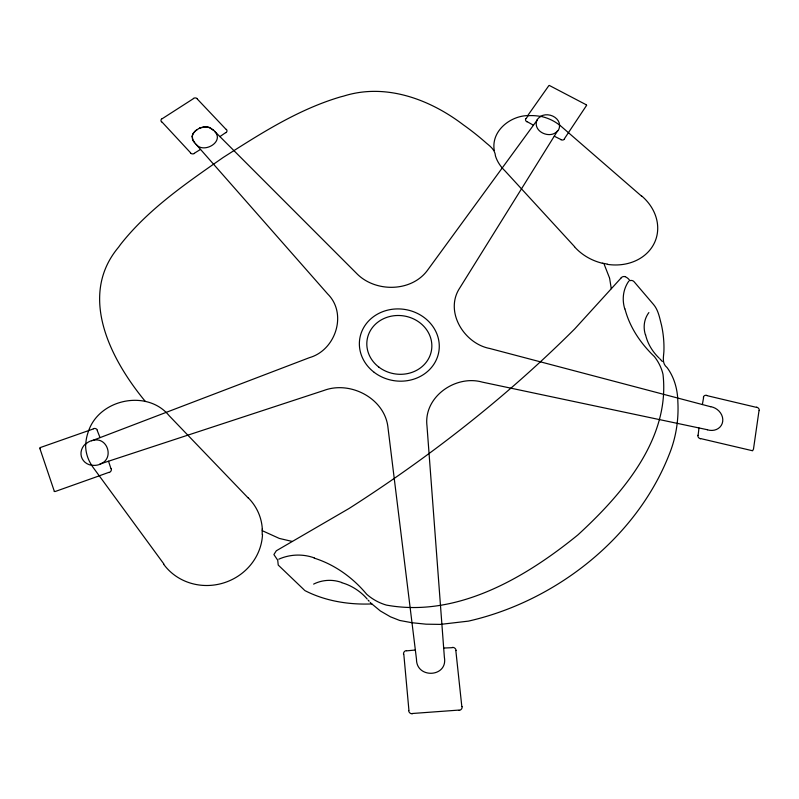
<?xml version="1.0" encoding="UTF-8"?>
<svg xmlns="http://www.w3.org/2000/svg" width="799" height="799" viewBox="0 0 799 799"><rect width="100%" height="100%" fill="white"/><g stroke="black" fill="none" stroke-linecap="round" stroke-linejoin="round"><path stroke-width="1.2" d="M262.212 534.471L262.162 529.078M192.269 136.359L192.799 139.625L194.866 143.021A23.121 19.236 -1.6 0 0 195.735 143.95L327.7 293.982C347.635 313.737 335.63 350.182 309.553 357.612L92.764 440.419A12.125 10.946 -19.2 0 0 92.135 440.559L91.605 440.798M698.116 435.355L698.975 427.954M192.13 136.299L193.038 133.673L195.306 131.036A19.605 16.38 -2 0 1 197.323 129.508L199.37 128.289A17.139 14.302 -2 0 1 199.93 128.01L204.055 126.741M371.415 603.555L380.354 610.955L390.461 616.818L399.69 620.453L411.994 622.731L426.037 624.179L440.399 624.399L468.444 621.123C555.395 601.367 636.364 538.226 669.252 454.341C675.994 437.762 678.82 419.675 677.862 401.827C677.632 389.652 674.416 377.488 667.085 367.59C661.192 362.886 664.019 356.034 663.959 349.483C664.099 341.283 663.25 333.083 661.492 325.073C659.634 318.072 658.446 310.372 653.652 304.639L634.126 281.767A3.356 2.856 21.6 0 0 629.842 280.709M759.03 410.516L753.487 449.108L752.598 450.766L700.583 438.561M702.371 404.544L703.619 397.393M88.699 430.561C99.985 398.731 147.635 389.173 169.218 415.78L248.099 497.907M537.258 119.9L536.948 120.309A10.397 8.539 13.9 0 0 536.788 120.639C532.783 132.045 550.92 139.605 557.702 130.686M710.671 406.731L489.837 348.504C464.049 343.67 444.114 311.35 459.864 287.83L557.332 131.266M564.324 138.856L586.476 105.538M526.072 118.661L528.129 115.655M536.788 120.639L427.765 269.912C411.665 292.404 374.911 292.684 356.344 273.158L214.771 131.455A23.261 19.416 -2.6 0 0 213.892 130.537L210.457 128.06L206.821 126.851M621.203 277.862L574.791 328.838C506.606 396.833 430.142 456.599 349.083 508.474L276.324 550.771L273.897 554.556L277.732 560.219L278.222 565.053L304.319 590.032M194.906 131.416C191.4 134.292 191.341 139.725 194.686 142.781M540.683 116.514L540.753 116.464A42.976 35.685 13.9 0 0 528.139 115.685M219.895 136.629L225.747 132.564M162.237 118.701L193.578 98.557M194.357 153.238L200.539 149.383M85.863 443.874L85.773 443.934A49.139 44.694 -16.2 0 1 88.739 430.581M99.905 464.059C114.796 459.365 107.725 436.144 92.764 440.419M199.37 128.289L199.43 128.269A16.03 13.373 -2 0 1 199.95 128.01M99.246 475.814L109.014 472.309M40.32 447.55L93.453 428.893M200.299 127.84L206.791 126.721M100.814 463.75L323.865 390.481C350.521 380.364 385.258 398.681 388.024 427.994L416.489 659.245C416.359 679.07 448.129 677.422 444.374 657.297L426.976 425.847C423.43 396.903 455.64 374.491 482.346 382.132L707.405 429.732M204.025 126.811L208.929 127.241L213.663 130.337M406.551 650.855L415.35 650.016M412.314 713.497L459.105 710.071M371.805 603.924C349.003 604.893 325.363 601.118 304.948 590.621M443.675 648.049L452.484 647.669M91.545 465.098L91.585 465.108A13.483 12.175 -19.2 0 0 100.754 463.949M602.386 263.141L607.36 264.119M279.56 538.486L292.244 541.442M706.775 395.595L756.533 407.38M341.582 582.671C351.44 585.268 361.088 591.749 367.16 599.02M314.247 558.131C334.921 564.663 352.908 577.717 366.691 594.266A50.017 48.1 19.3 0 0 386.356 605.083C456.918 617.997 525.183 577.807 577.887 534.911C622.191 494.231 670.341 438.811 663 374.312A47.241 41.448 25.1 0 0 654.421 356.624C640.748 343.53 629.682 327.37 624.938 308.823M262.242 530.676L279.211 538.376M196.125 144.359C203.515 153.867 224.279 142.122 215.031 131.775M554.266 136.2L560.868 139.505M549.472 85.523L585.857 104.569M527.04 121.638L533.402 125.183M99.336 475.934L99.306 475.914A2.417 2.197 -20.8 0 0 98.836 475.994L55.481 491.405A1.968 1.778 -23.8 0 1 54.252 491.435M641.597 196.184L561.877 126.981A48.409 40.25 13.7 0 0 559.54 125.073L559.47 125.044A38.662 32.06 13.8 0 0 540.793 116.364M574.591 246.691L505.088 170.986C500.763 166.841 497.248 161.738 495.46 155.985C495.1 150.172 490.866 146.756 486.541 143.261C479.12 136.679 471.34 130.507 463.25 124.774C429.652 99.186 385.498 82.776 343.56 96.12A122.547 104.689 6.7 0 0 340.344 96.949C297.847 109.533 260.104 133.902 223.071 157.553C186.447 183.131 148.564 208.899 120.639 244.324A128.899 113.987 -3.7 0 0 118.671 247.061C77.443 295.9 111.001 359.969 145.398 401.507M659.105 358.082C652.503 351.73 647.5 343.57 645.522 334.571M370.936 603.075L370.267 602.406M659.804 358.781L660.324 359.32M660.573 359.59L661.332 360.399M197.223 98.946L226.147 129.478M369.108 601.188L368.689 600.738M161.768 121.768L190.631 152.849M368.599 600.638L368.139 600.139M661.452 360.539L662.351 361.548M163.845 563.954L93.493 467.954A55.131 50.107 -15.5 0 1 91.605 465.188L91.585 465.108A44.285 40.22 -16.5 0 1 85.623 443.964M629.752 280.569L629.622 280.359A8.659 7.391 21.3 0 0 625.138 276.714M603.854 263.47L609.537 278.002M97.188 430.381L100.025 437.582M54.312 491.275L39.98 448.788M108.524 461.223L110.981 468.723M609.637 278.362L611.275 288.689M494.251 150.372C490.966 131.186 509.942 116.065 527.67 115.585A8.609 7.061 12.6 0 0 528.009 115.186L548.673 85.873A1.628 1.318 13.4 0 1 549.402 85.413M455.829 650.556L461.832 706.636M403.805 654.181L408.938 710.501M559.47 125.014L559.47 125.044A11.556 9.488 14 0 1 557.522 131.266M710.671 406.661A13.293 11.496 30.6 0 1 722.696 421.482A13.293 11.496 30.6 0 1 707.385 429.802M624.738 308.863A42.107 35.835 23.7 0 1 628.723 281.218M278.801 559.18A46.662 45.593 -11 0 1 314.327 557.912M536.878 120.279A11.875 9.758 13.9 0 1 540.713 116.544M248.209 497.807A53.593 50.617 -17.4 0 1 262.322 529.068M564.543 138.966A2.866 2.357 14.8 0 1 560.758 139.685M540.663 116.284A11.925 9.798 13.9 0 1 552.758 116.085A11.925 9.798 13.9 0 1 559.63 125.024M85.902 443.904A13.893 12.554 -19.2 0 1 92.115 440.489M645.332 334.601A32.02 27.376 25.2 0 1 648.878 312.569M195.156 131.166A18.197 15.191 -2 0 1 197.323 129.508M602.356 263.251A47.271 39.74 18.8 0 1 574.491 246.761M526.921 121.808A2.846 2.337 13 0 1 525.852 118.542M91.505 465.278A13.923 12.574 -19.2 0 1 81.388 456.619A13.923 12.574 -19.2 0 1 85.553 443.825M452.464 647.37A3.456 3.336 45 0 1 456.129 650.536M462.132 706.606A3.556 3.416 57.7 0 1 459.145 710.381M412.334 713.817A3.546 3.446 63.8 0 1 408.629 710.521M403.505 654.201A3.446 3.366 44.4 0 1 406.521 650.556M262.511 534.481A54.382 51.356 -17.5 0 1 223.111 583.09A54.382 51.356 -17.5 0 1 163.585 564.134M40.05 448.728A2.137 1.908 -21.5 0 1 40.12 447.49M194.507 153.418A2.946 2.457 -2.9 0 1 190.432 152.979M161.558 121.907A2.916 2.407 -3.7 0 1 162.077 118.542M193.428 98.387A2.886 2.367 -2.1 0 1 197.423 98.816M226.347 129.348A2.906 2.417 -1.2 0 1 225.907 132.724M585.827 104.619A1.878 1.518 15.1 0 1 586.676 105.488M641.777 196.035A47.94 40.3 18.8 0 1 654.071 243.605A47.94 40.3 18.8 0 1 607.34 264.359M621.163 277.832A4.095 3.486 21.2 0 1 624.948 276.584M703.35 397.323A3.176 2.737 29.5 0 1 706.805 395.345M756.563 407.13A3.206 2.737 31.5 0 1 759.3 410.576M700.553 438.811A3.226 2.806 31.3 0 1 697.847 435.295M93.363 428.654A3.296 2.966 -17.9 0 1 97.468 430.281M111.261 468.623A3.336 3.036 -19.7 0 1 109.103 472.559M313.627 584.099A35.126 34.587 0.8 0 1 341.652 582.471M374.212 372.364A40.06 36.025 9.4 0 0 438.791 351.88A40.06 36.025 9.4 0 0 384.948 310.901A40.06 36.025 9.4 0 0 374.212 372.364M378.836 367.091A32.609 29.323 9.4 0 0 431.45 350.531A32.609 29.323 9.4 0 0 387.715 317.083A32.609 29.323 9.4 0 0 378.836 367.091"/></g></svg>
